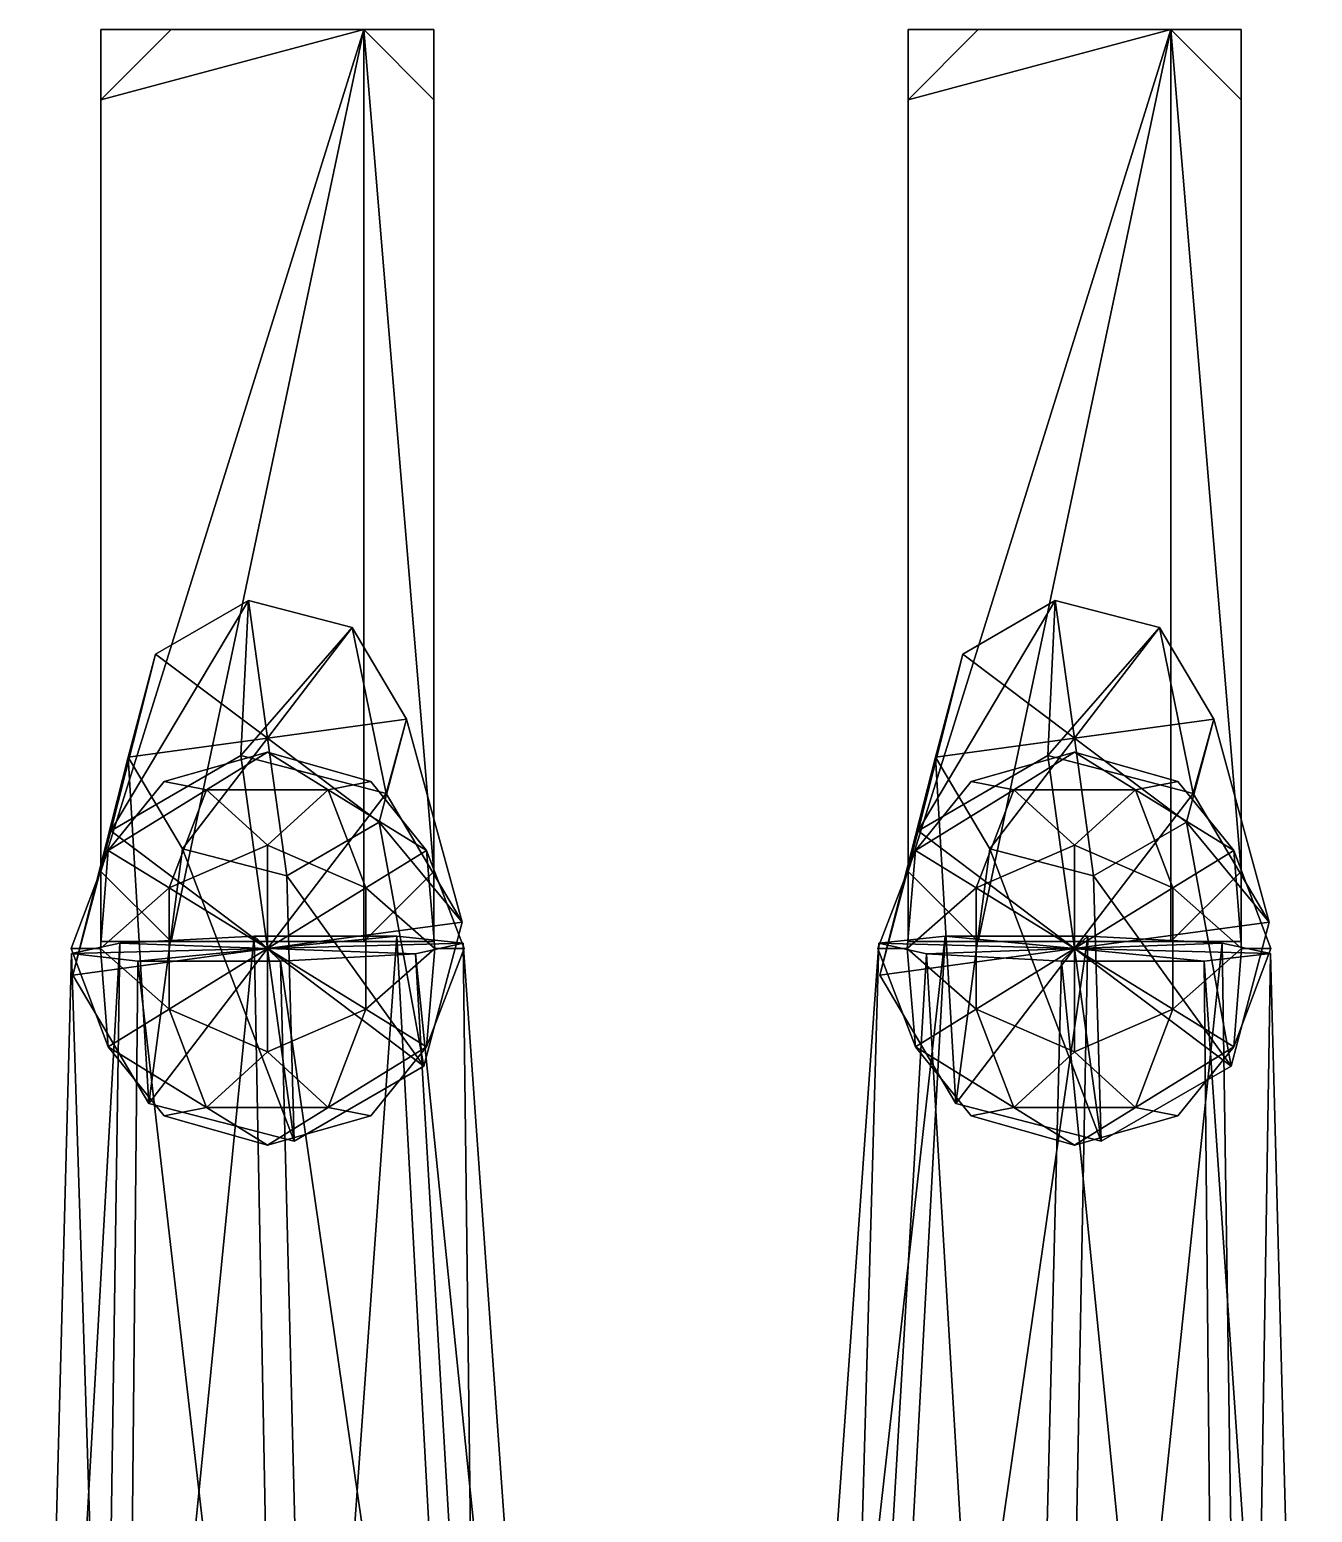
# Model space of a CAD drawing. Header units: metres. Extents: x -0.272 to 0.272, y -0.216 to 0.644.
# Drawn here: x -0.1859 to 0.1859, y 0.2137 to 0.6436 of the extents above; entities that cross this region are included whole.
import ezdxf

# ---------------------------------------------------------------- set-up
doc = ezdxf.new("R2010")
doc.units = ezdxf.units.M
doc.layers.add('XARCH', color=2, linetype='Continuous')

msp = doc.modelspace()

# ---------------------------------------------------------------- linework, layer by layer
at = {"layer": 'XARCH'}
for points in [[(-0.1449, 0.6436), (-0.1653, 0.6233), (-0.1653, 0.6436, 0.0203)], [(-0.1653, 0.6233, 0.0661), (-0.1449, 0.6436, 0.0661), (-0.1653, 0.6436, 0.0458)], [(-0.089, 0.6436), (-0.1449, 0.3792), (-0.1653, 0.3995)], [(-0.1653, 0.3995), (-0.1653, 0.6233), (-0.089, 0.6436)], [(-0.089, 0.6436), (-0.1653, 0.6233), (-0.1449, 0.6436)], [(-0.089, 0.6436, 0.0661), (-0.1653, 0.3995, 0.0661), (-0.1449, 0.3792, 0.0661)], [(-0.089, 0.6436, 0.0661), (-0.1449, 0.6436, 0.0661), (-0.1653, 0.6233, 0.0661)], [(-0.1653, 0.6233, 0.0661), (-0.1653, 0.3995, 0.0661), (-0.089, 0.6436, 0.0661)], [(-0.1653, 0.6436, 0.0458), (-0.1653, 0.6233), (-0.1653, 0.3995)], [(-0.1653, 0.3995), (-0.1653, 0.3792, 0.0203), (-0.1653, 0.6436, 0.0458)], [(-0.1653, 0.6436, 0.0458), (-0.1653, 0.3995, 0.0661), (-0.1653, 0.6233, 0.0661)], [(-0.1653, 0.3792, 0.0203), (-0.1653, 0.3792, 0.0458), (-0.1653, 0.6436, 0.0458)], [(-0.1653, 0.6436, 0.0458), (-0.1653, 0.6436, 0.0203), (-0.1653, 0.6233)], [(-0.1653, 0.6436, 0.0458), (-0.1653, 0.3792, 0.0458), (-0.1653, 0.3995, 0.0661)], [(-0.1449, 0.6436), (-0.1653, 0.6436, 0.0203), (-0.0687, 0.6436, 0.0458)], [(-0.1653, 0.6436, 0.0203), (-0.1653, 0.6436, 0.0458), (-0.0687, 0.6436, 0.0458)], [(-0.0687, 0.6436, 0.0458), (-0.1653, 0.6436, 0.0458), (-0.1449, 0.6436, 0.0661)], [(-0.089, 0.6436), (-0.089, 0.3792), (-0.1449, 0.3792)], [(-0.1449, 0.3792, 0.0661), (-0.089, 0.3792, 0.0661), (-0.089, 0.6436, 0.0661)], [(-0.0687, 0.6436, 0.0458), (-0.089, 0.6436), (-0.1449, 0.6436)], [(-0.1449, 0.6436, 0.0661), (-0.089, 0.6436, 0.0661), (-0.0687, 0.6436, 0.0458)], [(-0.089, 0.6436), (-0.0687, 0.6436, 0.0203), (-0.0687, 0.6233)], [(-0.0687, 0.6436, 0.0458), (-0.089, 0.6436, 0.0661), (-0.0687, 0.6233, 0.0661)], [(-0.089, 0.6436), (-0.0687, 0.6233), (-0.0687, 0.3995)], [(-0.0687, 0.3995), (-0.089, 0.3792), (-0.089, 0.6436)], [(-0.089, 0.6436, 0.0661), (-0.0687, 0.3995, 0.0661), (-0.0687, 0.6233, 0.0661)], [(-0.089, 0.6436, 0.0661), (-0.089, 0.3792, 0.0661), (-0.0687, 0.3995, 0.0661)], [(-0.0687, 0.6436, 0.0203), (-0.089, 0.6436), (-0.0687, 0.6436, 0.0458)], [(-0.0687, 0.3995), (-0.0687, 0.6233), (-0.0687, 0.6436, 0.0458)], [(-0.0687, 0.6233, 0.0661), (-0.0687, 0.3995, 0.0661), (-0.0687, 0.6436, 0.0458)], [(-0.0687, 0.6436, 0.0458), (-0.0687, 0.3792, 0.0203), (-0.0687, 0.3995)], [(-0.0687, 0.3995, 0.0661), (-0.0687, 0.3792, 0.0458), (-0.0687, 0.6436, 0.0458)], [(-0.0687, 0.6233), (-0.0687, 0.6436, 0.0203), (-0.0687, 0.6436, 0.0458)], [(-0.0687, 0.6436, 0.0458), (-0.0687, 0.3792, 0.0458), (-0.0687, 0.3792, 0.0203)], [(0.089, 0.6436), (0.0687, 0.6233), (0.0687, 0.6436, 0.0203)], [(0.0687, 0.6233, 0.0661), (0.089, 0.6436, 0.0661), (0.0687, 0.6436, 0.0458)], [(0.1449, 0.6436), (0.089, 0.3792), (0.0687, 0.3995)], [(0.0687, 0.3995), (0.0687, 0.6233), (0.1449, 0.6436)], [(0.1449, 0.6436), (0.0687, 0.6233), (0.089, 0.6436)], [(0.1449, 0.6436, 0.0661), (0.0687, 0.3995, 0.0661), (0.089, 0.3792, 0.0661)], [(0.1449, 0.6436, 0.0661), (0.089, 0.6436, 0.0661), (0.0687, 0.6233, 0.0661)], [(0.0687, 0.6233, 0.0661), (0.0687, 0.3995, 0.0661), (0.1449, 0.6436, 0.0661)], [(0.0687, 0.6436, 0.0458), (0.0687, 0.6233), (0.0687, 0.3995)], [(0.0687, 0.3995), (0.0687, 0.3792, 0.0203), (0.0687, 0.6436, 0.0458)], [(0.0687, 0.6436, 0.0458), (0.0687, 0.3995, 0.0661), (0.0687, 0.6233, 0.0661)], [(0.0687, 0.3792, 0.0203), (0.0687, 0.3792, 0.0458), (0.0687, 0.6436, 0.0458)], [(0.0687, 0.6436, 0.0458), (0.0687, 0.6436, 0.0203), (0.0687, 0.6233)], [(0.0687, 0.6436, 0.0458), (0.0687, 0.3792, 0.0458), (0.0687, 0.3995, 0.0661)], [(0.089, 0.6436), (0.0687, 0.6436, 0.0203), (0.1653, 0.6436, 0.0458)], [(0.0687, 0.6436, 0.0203), (0.0687, 0.6436, 0.0458), (0.1653, 0.6436, 0.0458)], [(0.1653, 0.6436, 0.0458), (0.0687, 0.6436, 0.0458), (0.089, 0.6436, 0.0661)], [(0.1449, 0.6436), (0.1449, 0.3792), (0.089, 0.3792)], [(0.089, 0.3792, 0.0661), (0.1449, 0.3792, 0.0661), (0.1449, 0.6436, 0.0661)], [(0.1653, 0.6436, 0.0458), (0.1449, 0.6436), (0.089, 0.6436)], [(0.089, 0.6436, 0.0661), (0.1449, 0.6436, 0.0661), (0.1653, 0.6436, 0.0458)], [(0.1449, 0.6436), (0.1653, 0.6436, 0.0203), (0.1653, 0.6233)], [(0.1653, 0.6436, 0.0458), (0.1449, 0.6436, 0.0661), (0.1653, 0.6233, 0.0661)], [(0.1449, 0.6436), (0.1653, 0.6233), (0.1653, 0.3995)], [(0.1653, 0.3995), (0.1449, 0.3792), (0.1449, 0.6436)], [(0.1449, 0.6436, 0.0661), (0.1653, 0.3995, 0.0661), (0.1653, 0.6233, 0.0661)], [(0.1449, 0.6436, 0.0661), (0.1449, 0.3792, 0.0661), (0.1653, 0.3995, 0.0661)], [(0.1653, 0.6436, 0.0203), (0.1449, 0.6436), (0.1653, 0.6436, 0.0458)], [(0.1653, 0.3995), (0.1653, 0.6233), (0.1653, 0.6436, 0.0458)], [(0.1653, 0.6233, 0.0661), (0.1653, 0.3995, 0.0661), (0.1653, 0.6436, 0.0458)], [(0.1653, 0.6436, 0.0458), (0.1653, 0.3792, 0.0203), (0.1653, 0.3995)], [(0.1653, 0.3995, 0.0661), (0.1653, 0.3792, 0.0458), (0.1653, 0.6436, 0.0458)], [(0.1653, 0.6233), (0.1653, 0.6436, 0.0203), (0.1653, 0.6436, 0.0458)], [(0.1653, 0.6436, 0.0458), (0.1653, 0.3792, 0.0458), (0.1653, 0.3792, 0.0203)], [(-0.1624, 0.4113, 0.5122), (-0.1247, 0.4331, 0.5152), (-0.1225, 0.4781, 0.0691)], [(-0.1624, 0.4113, 0.5122), (-0.1225, 0.4781, 0.0691), (-0.1494, 0.4625, 0.0669)], [(-0.117, 0.4382, 0.0636), (-0.1494, 0.4625, 0.0669), (-0.1225, 0.4781, 0.0691)], [(-0.1247, 0.4331, 0.5152), (-0.0924, 0.4703, 0.068), (-0.1225, 0.4781, 0.0691)], [(-0.117, 0.4382, 0.0636), (-0.1225, 0.4781, 0.0691), (-0.0924, 0.4703, 0.068)], [(0.0716, 0.4113, 0.5122), (0.1092, 0.4331, 0.5152), (0.1114, 0.4781, 0.0691)], [(0.0716, 0.4113, 0.5122), (0.1114, 0.4781, 0.0691), (0.0846, 0.4625, 0.0669)], [(0.117, 0.4382, 0.0636), (0.0846, 0.4625, 0.0669), (0.1114, 0.4781, 0.0691)], [(0.1092, 0.4331, 0.5152), (0.1416, 0.4703, 0.068), (0.1114, 0.4781, 0.0691)], [(0.117, 0.4382, 0.0636), (0.1114, 0.4781, 0.0691), (0.1416, 0.4703, 0.068)], [(-0.1247, 0.4331, 0.5152), (-0.0826, 0.4221, 0.5137), (-0.0924, 0.4703, 0.068)], [(-0.117, 0.4382, 0.0636), (-0.0924, 0.4703, 0.068), (-0.0767, 0.4437, 0.0643)], [(-0.0826, 0.4221, 0.5137), (-0.0767, 0.4437, 0.0643), (-0.0924, 0.4703, 0.068)], [(0.1092, 0.4331, 0.5152), (0.1514, 0.4221, 0.5137), (0.1416, 0.4703, 0.068)], [(0.117, 0.4382, 0.0636), (0.1416, 0.4703, 0.068), (0.1573, 0.4437, 0.0643)], [(0.1514, 0.4221, 0.5137), (0.1573, 0.4437, 0.0643), (0.1416, 0.4703, 0.068)], [(-0.1734, 0.3695, 0.5065), (-0.1624, 0.4113, 0.5122), (-0.1494, 0.4625, 0.0669)], [(-0.1734, 0.3695, 0.5065), (-0.1494, 0.4625, 0.0669), (-0.1573, 0.4327, 0.0628)], [(-0.117, 0.4382, 0.0636), (-0.1573, 0.4327, 0.0628), (-0.1494, 0.4625, 0.0669)], [(0.0605, 0.3695, 0.5065), (0.0716, 0.4113, 0.5122), (0.0846, 0.4625, 0.0669)], [(0.0605, 0.3695, 0.5065), (0.0846, 0.4625, 0.0669), (0.0767, 0.4327, 0.0628)], [(0.117, 0.4382, 0.0636), (0.0767, 0.4327, 0.0628), (0.0846, 0.4625, 0.0669)], [(-0.117, 0.4382, 0.0636), (-0.0767, 0.4437, 0.0643), (-0.0846, 0.4138, 0.0602)], [(-0.0605, 0.3848, 0.5086), (-0.0846, 0.4138, 0.0602), (-0.0767, 0.4437, 0.0643)], [(-0.0826, 0.4221, 0.5137), (-0.0605, 0.3848, 0.5086), (-0.0767, 0.4437, 0.0643)], [(0.117, 0.4382, 0.0636), (0.1573, 0.4437, 0.0643), (0.1494, 0.4138, 0.0602)], [(0.1734, 0.3848, 0.5086), (0.1494, 0.4138, 0.0602), (0.1573, 0.4437, 0.0643)], [(0.1514, 0.4221, 0.5137), (0.1734, 0.3848, 0.5086), (0.1573, 0.4437, 0.0643)], [(-0.117, 0.4382, 0.0636), (-0.1416, 0.4061, 0.0592), (-0.1573, 0.4327, 0.0628)], [(-0.117, 0.4382, 0.0636), (-0.1114, 0.3983, 0.0581), (-0.1416, 0.4061, 0.0592)], [(-0.117, 0.4382, 0.0636), (-0.0846, 0.4138, 0.0602), (-0.1114, 0.3983, 0.0581)], [(0.117, 0.4382, 0.0636), (0.0924, 0.4061, 0.0592), (0.0767, 0.4327, 0.0628)], [(0.117, 0.4382, 0.0636), (0.1225, 0.3983, 0.0581), (0.0924, 0.4061, 0.0592)], [(0.117, 0.4382, 0.0636), (0.1494, 0.4138, 0.0602), (0.1225, 0.3983, 0.0581)], [(-0.1514, 0.3322, 0.5014), (-0.1734, 0.3695, 0.5065), (-0.1573, 0.4327, 0.0628)], [(-0.117, 0.3772, 0.5076), (-0.1247, 0.4331, 0.5152), (-0.1624, 0.4113, 0.5122)], [(-0.1514, 0.3322, 0.5014), (-0.1573, 0.4327, 0.0628), (-0.1416, 0.4061, 0.0592)], [(-0.1469, 0.4256, 0.5076), (-0.1346, 0.4232, 0.536), (-0.117, 0.4341, 0.5076)], [(-0.1469, 0.4256, 0.5076), (-0.117, 0.4341, 0.5076), (-0.1346, 0.4232, 0.4791)], [(-0.1346, 0.4232, 0.536), (-0.0994, 0.4232, 0.536), (-0.117, 0.4341, 0.5076)], [(-0.117, 0.4341, 0.5076), (-0.0994, 0.4232, 0.4791), (-0.1346, 0.4232, 0.4791)], [(-0.117, 0.3772, 0.5076), (-0.0826, 0.4221, 0.5137), (-0.1247, 0.4331, 0.5152)], [(-0.117, 0.4341, 0.5076), (-0.0994, 0.4232, 0.536), (-0.087, 0.4256, 0.5076)], [(-0.117, 0.4341, 0.5076), (-0.087, 0.4256, 0.5076), (-0.0994, 0.4232, 0.4791)], [(0.0826, 0.3322, 0.5014), (0.0605, 0.3695, 0.5065), (0.0767, 0.4327, 0.0628)], [(0.117, 0.3772, 0.5076), (0.1092, 0.4331, 0.5152), (0.0716, 0.4113, 0.5122)], [(0.0826, 0.3322, 0.5014), (0.0767, 0.4327, 0.0628), (0.0924, 0.4061, 0.0592)], [(0.087, 0.4256, 0.5076), (0.0994, 0.4232, 0.536), (0.117, 0.4341, 0.5076)], [(0.087, 0.4256, 0.5076), (0.117, 0.4341, 0.5076), (0.0994, 0.4232, 0.4791)], [(0.0994, 0.4232, 0.536), (0.1346, 0.4232, 0.536), (0.117, 0.4341, 0.5076)], [(0.117, 0.4341, 0.5076), (0.1346, 0.4232, 0.4791), (0.0994, 0.4232, 0.4791)], [(0.117, 0.3772, 0.5076), (0.1514, 0.4221, 0.5137), (0.1092, 0.4331, 0.5152)], [(0.117, 0.4341, 0.5076), (0.1346, 0.4232, 0.536), (0.1469, 0.4256, 0.5076)], [(0.117, 0.4341, 0.5076), (0.1469, 0.4256, 0.5076), (0.1346, 0.4232, 0.4791)], [(-0.1469, 0.4256, 0.5076), (-0.1631, 0.4056, 0.5252), (-0.1346, 0.4232, 0.536)], [(-0.1469, 0.4256, 0.5076), (-0.1346, 0.4232, 0.4791), (-0.1631, 0.4056, 0.49)], [(-0.1469, 0.4256, 0.5076), (-0.1631, 0.4056, 0.49), (-0.1631, 0.4056, 0.5252)], [(-0.1631, 0.4056, 0.5252), (-0.1455, 0.3948, 0.5536), (-0.1346, 0.4232, 0.536)], [(-0.1346, 0.4232, 0.4791), (-0.1455, 0.3948, 0.4615), (-0.1631, 0.4056, 0.49)], [(-0.1346, 0.4232, 0.536), (-0.1455, 0.3948, 0.5536), (-0.117, 0.4071, 0.556)], [(-0.1346, 0.4232, 0.4791), (-0.117, 0.4071, 0.4591), (-0.1455, 0.3948, 0.4615)], [(-0.1346, 0.4232, 0.536), (-0.117, 0.4071, 0.556), (-0.0994, 0.4232, 0.536)], [(-0.1346, 0.4232, 0.4791), (-0.0994, 0.4232, 0.4791), (-0.117, 0.4071, 0.4591)], [(-0.0994, 0.4232, 0.536), (-0.117, 0.4071, 0.556), (-0.0885, 0.3948, 0.5536)], [(-0.117, 0.4071, 0.4591), (-0.0994, 0.4232, 0.4791), (-0.0885, 0.3948, 0.4615)], [(-0.117, 0.3772, 0.5076), (-0.0605, 0.3848, 0.5086), (-0.0826, 0.4221, 0.5137)], [(-0.087, 0.4256, 0.5076), (-0.0994, 0.4232, 0.536), (-0.0709, 0.4056, 0.5252)], [(-0.0994, 0.4232, 0.4791), (-0.087, 0.4256, 0.5076), (-0.0709, 0.4056, 0.49)], [(-0.0994, 0.4232, 0.536), (-0.0885, 0.3948, 0.5536), (-0.0709, 0.4056, 0.5252)], [(-0.0994, 0.4232, 0.4791), (-0.0709, 0.4056, 0.49), (-0.0885, 0.3948, 0.4615)], [(-0.0709, 0.4056, 0.5252), (-0.0709, 0.4056, 0.49), (-0.087, 0.4256, 0.5076)], [(0.087, 0.4256, 0.5076), (0.0709, 0.4056, 0.5252), (0.0994, 0.4232, 0.536)], [(0.087, 0.4256, 0.5076), (0.0994, 0.4232, 0.4791), (0.0709, 0.4056, 0.49)], [(0.087, 0.4256, 0.5076), (0.0709, 0.4056, 0.49), (0.0709, 0.4056, 0.5252)], [(0.0709, 0.4056, 0.5252), (0.0885, 0.3948, 0.5536), (0.0994, 0.4232, 0.536)], [(0.0994, 0.4232, 0.4791), (0.0885, 0.3948, 0.4615), (0.0709, 0.4056, 0.49)], [(0.0994, 0.4232, 0.536), (0.0885, 0.3948, 0.5536), (0.117, 0.4071, 0.556)], [(0.0994, 0.4232, 0.4791), (0.117, 0.4071, 0.4591), (0.0885, 0.3948, 0.4615)], [(0.0994, 0.4232, 0.536), (0.117, 0.4071, 0.556), (0.1346, 0.4232, 0.536)], [(0.0994, 0.4232, 0.4791), (0.1346, 0.4232, 0.4791), (0.117, 0.4071, 0.4591)], [(0.1346, 0.4232, 0.536), (0.117, 0.4071, 0.556), (0.1455, 0.3948, 0.5536)], [(0.117, 0.4071, 0.4591), (0.1346, 0.4232, 0.4791), (0.1455, 0.3948, 0.4615)], [(0.117, 0.3772, 0.5076), (0.1734, 0.3848, 0.5086), (0.1514, 0.4221, 0.5137)], [(0.1469, 0.4256, 0.5076), (0.1346, 0.4232, 0.536), (0.1631, 0.4056, 0.5252)], [(0.1346, 0.4232, 0.4791), (0.1469, 0.4256, 0.5076), (0.1631, 0.4056, 0.49)], [(0.1346, 0.4232, 0.536), (0.1455, 0.3948, 0.5536), (0.1631, 0.4056, 0.5252)], [(0.1346, 0.4232, 0.4791), (0.1631, 0.4056, 0.49), (0.1455, 0.3948, 0.4615)], [(0.1631, 0.4056, 0.5252), (0.1631, 0.4056, 0.49), (0.1469, 0.4256, 0.5076)], [(-0.0716, 0.3431, 0.5029), (-0.1114, 0.3983, 0.0581), (-0.0846, 0.4138, 0.0602)], [(-0.0605, 0.3848, 0.5086), (-0.0716, 0.3431, 0.5029), (-0.0846, 0.4138, 0.0602)], [(0.1624, 0.3431, 0.5029), (0.1225, 0.3983, 0.0581), (0.1494, 0.4138, 0.0602)], [(0.1734, 0.3848, 0.5086), (0.1624, 0.3431, 0.5029), (0.1494, 0.4138, 0.0602)], [(-0.117, 0.3772, 0.5076), (-0.1624, 0.4113, 0.5122), (-0.1734, 0.3695, 0.5065)], [(0.117, 0.3772, 0.5076), (0.0716, 0.4113, 0.5122), (0.0605, 0.3695, 0.5065)], [(-0.1631, 0.4056, 0.49), (-0.1654, 0.3772, 0.4776), (-0.1739, 0.3772, 0.5076)], [(-0.1631, 0.4056, 0.5252), (-0.1739, 0.3772, 0.5076), (-0.1654, 0.3772, 0.5375)], [(-0.1631, 0.4056, 0.49), (-0.1739, 0.3772, 0.5076), (-0.1631, 0.4056, 0.5252)], [(-0.1631, 0.4056, 0.5252), (-0.1654, 0.3772, 0.5375), (-0.1455, 0.3948, 0.5536)], [(-0.1631, 0.4056, 0.49), (-0.1455, 0.3948, 0.4615), (-0.1654, 0.3772, 0.4776)], [(-0.1092, 0.3213, 0.4999), (-0.1514, 0.3322, 0.5014), (-0.1416, 0.4061, 0.0592)], [(-0.117, 0.4071, 0.556), (-0.1455, 0.3948, 0.5536), (-0.117, 0.3772, 0.5645)], [(-0.1455, 0.3948, 0.4615), (-0.117, 0.4071, 0.4591), (-0.117, 0.3772, 0.4506)], [(-0.1092, 0.3213, 0.4999), (-0.1416, 0.4061, 0.0592), (-0.1114, 0.3983, 0.0581)], [(-0.117, 0.3772, 0.5645), (-0.0885, 0.3948, 0.5536), (-0.117, 0.4071, 0.556)], [(-0.0885, 0.3948, 0.4615), (-0.117, 0.3772, 0.4506), (-0.117, 0.4071, 0.4591)], [(-0.0709, 0.4056, 0.5252), (-0.0885, 0.3948, 0.5536), (-0.0685, 0.3772, 0.5375)], [(-0.0885, 0.3948, 0.4615), (-0.0709, 0.4056, 0.49), (-0.0685, 0.3772, 0.4776)], [(-0.0685, 0.3772, 0.5375), (-0.06, 0.3772, 0.5076), (-0.0709, 0.4056, 0.5252)], [(-0.06, 0.3772, 0.5076), (-0.0685, 0.3772, 0.4776), (-0.0709, 0.4056, 0.49)], [(-0.06, 0.3772, 0.5076), (-0.0709, 0.4056, 0.49), (-0.0709, 0.4056, 0.5252)], [(0.0709, 0.4056, 0.49), (0.0685, 0.3772, 0.4776), (0.06, 0.3772, 0.5076)], [(0.0709, 0.4056, 0.5252), (0.06, 0.3772, 0.5076), (0.0685, 0.3772, 0.5375)], [(0.0709, 0.4056, 0.49), (0.06, 0.3772, 0.5076), (0.0709, 0.4056, 0.5252)], [(0.0709, 0.4056, 0.5252), (0.0685, 0.3772, 0.5375), (0.0885, 0.3948, 0.5536)], [(0.0709, 0.4056, 0.49), (0.0885, 0.3948, 0.4615), (0.0685, 0.3772, 0.4776)], [(0.1247, 0.3213, 0.4999), (0.0826, 0.3322, 0.5014), (0.0924, 0.4061, 0.0592)], [(0.117, 0.4071, 0.556), (0.0885, 0.3948, 0.5536), (0.117, 0.3772, 0.5645)], [(0.0885, 0.3948, 0.4615), (0.117, 0.4071, 0.4591), (0.117, 0.3772, 0.4506)], [(0.1247, 0.3213, 0.4999), (0.0924, 0.4061, 0.0592), (0.1225, 0.3983, 0.0581)], [(0.117, 0.3772, 0.5645), (0.1455, 0.3948, 0.5536), (0.117, 0.4071, 0.556)], [(0.1455, 0.3948, 0.4615), (0.117, 0.3772, 0.4506), (0.117, 0.4071, 0.4591)], [(0.1631, 0.4056, 0.5252), (0.1455, 0.3948, 0.5536), (0.1654, 0.3772, 0.5375)], [(0.1455, 0.3948, 0.4615), (0.1631, 0.4056, 0.49), (0.1654, 0.3772, 0.4776)], [(0.1654, 0.3772, 0.5375), (0.1739, 0.3772, 0.5076), (0.1631, 0.4056, 0.5252)], [(0.1739, 0.3772, 0.5076), (0.1654, 0.3772, 0.4776), (0.1631, 0.4056, 0.49)], [(0.1739, 0.3772, 0.5076), (0.1631, 0.4056, 0.49), (0.1631, 0.4056, 0.5252)], [(-0.1653, 0.3995), (-0.1449, 0.3792), (-0.1653, 0.3792, 0.0203)], [(-0.1449, 0.3792, 0.0661), (-0.1653, 0.3995, 0.0661), (-0.1653, 0.3792, 0.0458)], [(-0.0716, 0.3431, 0.5029), (-0.1092, 0.3213, 0.4999), (-0.1114, 0.3983, 0.0581)], [(-0.0687, 0.3995), (-0.0687, 0.3792, 0.0203), (-0.089, 0.3792)], [(-0.0687, 0.3995, 0.0661), (-0.089, 0.3792, 0.0661), (-0.0687, 0.3792, 0.0458)], [(0.0687, 0.3995), (0.089, 0.3792), (0.0687, 0.3792, 0.0203)], [(0.089, 0.3792, 0.0661), (0.0687, 0.3995, 0.0661), (0.0687, 0.3792, 0.0458)], [(0.1624, 0.3431, 0.5029), (0.1247, 0.3213, 0.4999), (0.1225, 0.3983, 0.0581)], [(0.1653, 0.3995), (0.1653, 0.3792, 0.0203), (0.1449, 0.3792)], [(0.1653, 0.3995, 0.0661), (0.1449, 0.3792, 0.0661), (0.1653, 0.3792, 0.0458)], [(-0.1455, 0.3948, 0.5536), (-0.1654, 0.3772, 0.5375), (-0.1455, 0.3596, 0.5536)], [(-0.1654, 0.3772, 0.4776), (-0.1455, 0.3948, 0.4615), (-0.1455, 0.3596, 0.4615)], [(-0.1455, 0.3948, 0.5536), (-0.1455, 0.3596, 0.5536), (-0.117, 0.3772, 0.5645)], [(-0.1455, 0.3948, 0.4615), (-0.117, 0.3772, 0.4506), (-0.1455, 0.3596, 0.4615)], [(-0.0885, 0.3596, 0.5536), (-0.0885, 0.3948, 0.5536), (-0.117, 0.3772, 0.5645)], [(-0.0885, 0.3596, 0.4615), (-0.117, 0.3772, 0.4506), (-0.0885, 0.3948, 0.4615)], [(-0.0885, 0.3596, 0.5536), (-0.0685, 0.3772, 0.5375), (-0.0885, 0.3948, 0.5536)], [(-0.0685, 0.3772, 0.4776), (-0.0885, 0.3596, 0.4615), (-0.0885, 0.3948, 0.4615)], [(0.0885, 0.3948, 0.5536), (0.0685, 0.3772, 0.5375), (0.0885, 0.3596, 0.5536)], [(0.0685, 0.3772, 0.4776), (0.0885, 0.3948, 0.4615), (0.0885, 0.3596, 0.4615)], [(0.0885, 0.3948, 0.5536), (0.0885, 0.3596, 0.5536), (0.117, 0.3772, 0.5645)], [(0.0885, 0.3948, 0.4615), (0.117, 0.3772, 0.4506), (0.0885, 0.3596, 0.4615)], [(0.1455, 0.3596, 0.5536), (0.1455, 0.3948, 0.5536), (0.117, 0.3772, 0.5645)], [(0.1455, 0.3596, 0.4615), (0.117, 0.3772, 0.4506), (0.1455, 0.3948, 0.4615)], [(0.1455, 0.3596, 0.5536), (0.1654, 0.3772, 0.5375), (0.1455, 0.3948, 0.5536)], [(0.1654, 0.3772, 0.4776), (0.1455, 0.3596, 0.4615), (0.1455, 0.3948, 0.4615)], [(-0.117, 0.3772, 0.5076), (-0.0716, 0.3431, 0.5029), (-0.0605, 0.3848, 0.5086)], [(0.117, 0.3772, 0.5076), (0.1624, 0.3431, 0.5029), (0.1734, 0.3848, 0.5086)], [(-0.1859, -0.0835, 0.5329), (-0.1665, -0.0792, 0.5903), (-0.1598, 0.3787, 0.545)], [(-0.1859, -0.0835, 0.5329), (-0.1598, 0.3787, 0.545), (-0.1738, 0.3757, 0.5039)], [(-0.117, 0.3772, 0.5076), (-0.1738, 0.3757, 0.5039), (-0.1598, 0.3787, 0.545)], [(-0.1665, -0.0792, 0.5903), (-0.1121, -0.0762, 0.6171), (-0.1208, 0.3808, 0.5643)], [(-0.1665, -0.0792, 0.5903), (-0.1208, 0.3808, 0.5643), (-0.1598, 0.3787, 0.545)], [(-0.0687, 0.3792, 0.0458), (-0.1653, 0.3792, 0.0203), (-0.1449, 0.3792)], [(-0.1449, 0.3792, 0.0661), (-0.1653, 0.3792, 0.0458), (-0.0687, 0.3792, 0.0458)], [(-0.0687, 0.3792, 0.0458), (-0.1653, 0.3792, 0.0458), (-0.1653, 0.3792, 0.0203)], [(-0.117, 0.3772, 0.5076), (-0.1598, 0.3787, 0.545), (-0.1208, 0.3808, 0.5643)], [(-0.0687, 0.3792, 0.0458), (-0.089, 0.3792, 0.0661), (-0.1449, 0.3792, 0.0661)], [(-0.1449, 0.3792), (-0.089, 0.3792), (-0.0687, 0.3792, 0.0458)], [(-0.1121, -0.0762, 0.6171), (-0.0795, 0.3808, 0.5503), (-0.1208, 0.3808, 0.5643)], [(-0.117, 0.3772, 0.5076), (-0.1208, 0.3808, 0.5643), (-0.0795, 0.3808, 0.5503)], [(-0.117, 0.3772, 0.5076), (-0.0795, 0.3808, 0.5503), (-0.0602, 0.3787, 0.5112)], [(-0.117, 0.3772, 0.5076), (-0.0602, 0.3787, 0.5112), (-0.0741, 0.3756, 0.4701)], [(-0.1121, -0.0762, 0.6171), (-0.0546, -0.0763, 0.5976), (-0.0795, 0.3808, 0.5503)], [(-0.0687, 0.3792, 0.0458), (-0.089, 0.3792), (-0.0687, 0.3792, 0.0203)], [(-0.0546, -0.0763, 0.5976), (-0.0602, 0.3787, 0.5112), (-0.0795, 0.3808, 0.5503)], [(-0.0277, -0.0793, 0.5432), (-0.0741, 0.3756, 0.4701), (-0.0602, 0.3787, 0.5112)], [(-0.0546, -0.0763, 0.5976), (-0.0277, -0.0793, 0.5432), (-0.0602, 0.3787, 0.5112)], [(0.0277, -0.0793, 0.5432), (0.0546, -0.0763, 0.5976), (0.0795, 0.3808, 0.5503)], [(0.0277, -0.0793, 0.5432), (0.0795, 0.3808, 0.5503), (0.0602, 0.3787, 0.5112)], [(0.0471, -0.0835, 0.4858), (0.0277, -0.0793, 0.5432), (0.0602, 0.3787, 0.5112)], [(0.0471, -0.0835, 0.4858), (0.0602, 0.3787, 0.5112), (0.0741, 0.3756, 0.4701)], [(0.0546, -0.0763, 0.5976), (0.1121, -0.0762, 0.6171), (0.1208, 0.3808, 0.5643)], [(0.0546, -0.0763, 0.5976), (0.1208, 0.3808, 0.5643), (0.0795, 0.3808, 0.5503)], [(0.117, 0.3772, 0.5076), (0.0602, 0.3787, 0.5112), (0.0795, 0.3808, 0.5503)], [(0.117, 0.3772, 0.5076), (0.0741, 0.3756, 0.4701), (0.0602, 0.3787, 0.5112)], [(0.1653, 0.3792, 0.0458), (0.0687, 0.3792, 0.0203), (0.089, 0.3792)], [(0.089, 0.3792, 0.0661), (0.0687, 0.3792, 0.0458), (0.1653, 0.3792, 0.0458)], [(0.1653, 0.3792, 0.0458), (0.0687, 0.3792, 0.0458), (0.0687, 0.3792, 0.0203)], [(0.117, 0.3772, 0.5076), (0.0795, 0.3808, 0.5503), (0.1208, 0.3808, 0.5643)], [(0.1653, 0.3792, 0.0458), (0.1449, 0.3792, 0.0661), (0.089, 0.3792, 0.0661)], [(0.089, 0.3792), (0.1449, 0.3792), (0.1653, 0.3792, 0.0458)], [(0.1121, -0.0762, 0.6171), (0.1598, 0.3787, 0.545), (0.1208, 0.3808, 0.5643)], [(0.1121, -0.0762, 0.6171), (0.1665, -0.0792, 0.5903), (0.1598, 0.3787, 0.545)], [(0.117, 0.3772, 0.5076), (0.1208, 0.3808, 0.5643), (0.1598, 0.3787, 0.545)], [(0.117, 0.3772, 0.5076), (0.1598, 0.3787, 0.545), (0.1738, 0.3757, 0.5039)], [(0.1653, 0.3792, 0.0458), (0.1449, 0.3792), (0.1653, 0.3792, 0.0203)], [(0.1665, -0.0792, 0.5903), (0.1738, 0.3757, 0.5039), (0.1598, 0.3787, 0.545)], [(-0.159, -0.0865, 0.4786), (-0.1859, -0.0835, 0.5329), (-0.1738, 0.3757, 0.5039)], [(-0.1654, 0.3772, 0.5375), (-0.1739, 0.3772, 0.5076), (-0.1631, 0.3487, 0.5252)], [(-0.1739, 0.3772, 0.5076), (-0.1654, 0.3772, 0.4776), (-0.1631, 0.3487, 0.49)], [(-0.1739, 0.3772, 0.5076), (-0.1631, 0.3487, 0.49), (-0.1631, 0.3487, 0.5252)], [(-0.117, 0.3772, 0.5076), (-0.1545, 0.3735, 0.4648), (-0.1738, 0.3757, 0.5039)], [(-0.159, -0.0865, 0.4786), (-0.1738, 0.3757, 0.5039), (-0.1545, 0.3735, 0.4648)], [(-0.117, 0.3772, 0.5076), (-0.1734, 0.3695, 0.5065), (-0.1514, 0.3322, 0.5014)], [(-0.1631, 0.3487, 0.5252), (-0.1455, 0.3596, 0.5536), (-0.1654, 0.3772, 0.5375)], [(-0.1455, 0.3596, 0.4615), (-0.1631, 0.3487, 0.49), (-0.1654, 0.3772, 0.4776)], [(-0.117, 0.3772, 0.5076), (-0.1132, 0.3735, 0.4508), (-0.1545, 0.3735, 0.4648)], [(-0.117, 0.3772, 0.5076), (-0.1514, 0.3322, 0.5014), (-0.1092, 0.3213, 0.4999)], [(-0.117, 0.3772, 0.5645), (-0.1455, 0.3596, 0.5536), (-0.117, 0.3472, 0.556)], [(-0.1455, 0.3596, 0.4615), (-0.117, 0.3772, 0.4506), (-0.117, 0.3472, 0.4591)], [(-0.117, 0.3772, 0.5076), (-0.0741, 0.3756, 0.4701), (-0.1132, 0.3735, 0.4508)], [(-0.117, 0.3772, 0.5076), (-0.1092, 0.3213, 0.4999), (-0.0716, 0.3431, 0.5029)], [(-0.117, 0.3472, 0.556), (-0.0885, 0.3596, 0.5536), (-0.117, 0.3772, 0.5645)], [(-0.0885, 0.3596, 0.4615), (-0.117, 0.3472, 0.4591), (-0.117, 0.3772, 0.4506)], [(-0.0471, -0.0835, 0.4858), (-0.1132, 0.3735, 0.4508), (-0.0741, 0.3756, 0.4701)], [(-0.0709, 0.3487, 0.5252), (-0.0685, 0.3772, 0.5375), (-0.0885, 0.3596, 0.5536)], [(-0.0709, 0.3487, 0.49), (-0.0885, 0.3596, 0.4615), (-0.0685, 0.3772, 0.4776)], [(-0.0277, -0.0793, 0.5432), (-0.0471, -0.0835, 0.4858), (-0.0741, 0.3756, 0.4701)], [(-0.0709, 0.3487, 0.49), (-0.0685, 0.3772, 0.4776), (-0.06, 0.3772, 0.5076)], [(-0.0709, 0.3487, 0.5252), (-0.06, 0.3772, 0.5076), (-0.0685, 0.3772, 0.5375)], [(-0.0709, 0.3487, 0.49), (-0.06, 0.3772, 0.5076), (-0.0709, 0.3487, 0.5252)], [(0.1015, -0.0865, 0.4591), (0.0471, -0.0835, 0.4858), (0.0741, 0.3756, 0.4701)], [(0.0685, 0.3772, 0.5375), (0.06, 0.3772, 0.5076), (0.0709, 0.3487, 0.5252)], [(0.06, 0.3772, 0.5076), (0.0685, 0.3772, 0.4776), (0.0709, 0.3487, 0.49)], [(0.06, 0.3772, 0.5076), (0.0709, 0.3487, 0.49), (0.0709, 0.3487, 0.5252)], [(0.117, 0.3772, 0.5076), (0.0605, 0.3695, 0.5065), (0.0826, 0.3322, 0.5014)], [(0.0709, 0.3487, 0.5252), (0.0885, 0.3596, 0.5536), (0.0685, 0.3772, 0.5375)], [(0.0885, 0.3596, 0.4615), (0.0709, 0.3487, 0.49), (0.0685, 0.3772, 0.4776)], [(0.117, 0.3772, 0.5076), (0.1132, 0.3735, 0.4508), (0.0741, 0.3756, 0.4701)], [(0.1015, -0.0865, 0.4591), (0.0741, 0.3756, 0.4701), (0.1132, 0.3735, 0.4508)], [(0.117, 0.3772, 0.5076), (0.0826, 0.3322, 0.5014), (0.1247, 0.3213, 0.4999)], [(0.117, 0.3772, 0.5645), (0.0885, 0.3596, 0.5536), (0.117, 0.3472, 0.556)], [(0.0885, 0.3596, 0.4615), (0.117, 0.3772, 0.4506), (0.117, 0.3472, 0.4591)], [(0.117, 0.3772, 0.5076), (0.1545, 0.3735, 0.4648), (0.1132, 0.3735, 0.4508)], [(0.117, 0.3772, 0.5076), (0.1738, 0.3757, 0.5039), (0.1545, 0.3735, 0.4648)], [(0.117, 0.3772, 0.5076), (0.1247, 0.3213, 0.4999), (0.1624, 0.3431, 0.5029)], [(0.117, 0.3472, 0.556), (0.1455, 0.3596, 0.5536), (0.117, 0.3772, 0.5645)], [(0.1455, 0.3596, 0.4615), (0.117, 0.3472, 0.4591), (0.117, 0.3772, 0.4506)], [(0.1631, 0.3487, 0.5252), (0.1654, 0.3772, 0.5375), (0.1455, 0.3596, 0.5536)], [(0.1631, 0.3487, 0.49), (0.1455, 0.3596, 0.4615), (0.1654, 0.3772, 0.4776)], [(0.1859, -0.0835, 0.5329), (0.1545, 0.3735, 0.4648), (0.1738, 0.3757, 0.5039)], [(0.1631, 0.3487, 0.49), (0.1654, 0.3772, 0.4776), (0.1739, 0.3772, 0.5076)], [(0.1631, 0.3487, 0.5252), (0.1739, 0.3772, 0.5076), (0.1654, 0.3772, 0.5375)], [(0.1631, 0.3487, 0.49), (0.1739, 0.3772, 0.5076), (0.1631, 0.3487, 0.5252)], [(0.1665, -0.0792, 0.5903), (0.1859, -0.0835, 0.5329), (0.1738, 0.3757, 0.5039)], [(-0.1015, -0.0865, 0.4591), (-0.159, -0.0865, 0.4786), (-0.1545, 0.3735, 0.4648)], [(-0.1015, -0.0865, 0.4591), (-0.1545, 0.3735, 0.4648), (-0.1132, 0.3735, 0.4508)], [(-0.0471, -0.0835, 0.4858), (-0.1015, -0.0865, 0.4591), (-0.1132, 0.3735, 0.4508)], [(0.159, -0.0865, 0.4786), (0.1015, -0.0865, 0.4591), (0.1132, 0.3735, 0.4508)], [(0.159, -0.0865, 0.4786), (0.1132, 0.3735, 0.4508), (0.1545, 0.3735, 0.4648)], [(0.1859, -0.0835, 0.5329), (0.159, -0.0865, 0.4786), (0.1545, 0.3735, 0.4648)], [(-0.1346, 0.3311, 0.536), (-0.1455, 0.3596, 0.5536), (-0.1631, 0.3487, 0.5252)], [(-0.1346, 0.3311, 0.4791), (-0.1631, 0.3487, 0.49), (-0.1455, 0.3596, 0.4615)], [(-0.1346, 0.3311, 0.536), (-0.117, 0.3472, 0.556), (-0.1455, 0.3596, 0.5536)], [(-0.117, 0.3472, 0.4591), (-0.1346, 0.3311, 0.4791), (-0.1455, 0.3596, 0.4615)], [(-0.0994, 0.3311, 0.536), (-0.0885, 0.3596, 0.5536), (-0.117, 0.3472, 0.556)], [(-0.0994, 0.3311, 0.4791), (-0.117, 0.3472, 0.4591), (-0.0885, 0.3596, 0.4615)], [(-0.0709, 0.3487, 0.5252), (-0.0885, 0.3596, 0.5536), (-0.0994, 0.3311, 0.536)], [(-0.0994, 0.3311, 0.4791), (-0.0885, 0.3596, 0.4615), (-0.0709, 0.3487, 0.49)], [(0.0994, 0.3311, 0.536), (0.0885, 0.3596, 0.5536), (0.0709, 0.3487, 0.5252)], [(0.0994, 0.3311, 0.4791), (0.0709, 0.3487, 0.49), (0.0885, 0.3596, 0.4615)], [(0.0994, 0.3311, 0.536), (0.117, 0.3472, 0.556), (0.0885, 0.3596, 0.5536)], [(0.117, 0.3472, 0.4591), (0.0994, 0.3311, 0.4791), (0.0885, 0.3596, 0.4615)], [(0.1346, 0.3311, 0.536), (0.1455, 0.3596, 0.5536), (0.117, 0.3472, 0.556)], [(0.1346, 0.3311, 0.4791), (0.117, 0.3472, 0.4591), (0.1455, 0.3596, 0.4615)], [(0.1631, 0.3487, 0.5252), (0.1455, 0.3596, 0.5536), (0.1346, 0.3311, 0.536)], [(0.1346, 0.3311, 0.4791), (0.1455, 0.3596, 0.4615), (0.1631, 0.3487, 0.49)], [(-0.1631, 0.3487, 0.5252), (-0.1631, 0.3487, 0.49), (-0.1469, 0.3287, 0.5076)], [(-0.1469, 0.3287, 0.5076), (-0.1346, 0.3311, 0.536), (-0.1631, 0.3487, 0.5252)], [(-0.1346, 0.3311, 0.4791), (-0.1469, 0.3287, 0.5076), (-0.1631, 0.3487, 0.49)], [(-0.087, 0.3287, 0.5076), (-0.0709, 0.3487, 0.5252), (-0.0994, 0.3311, 0.536)], [(-0.087, 0.3287, 0.5076), (-0.0994, 0.3311, 0.4791), (-0.0709, 0.3487, 0.49)], [(-0.087, 0.3287, 0.5076), (-0.0709, 0.3487, 0.49), (-0.0709, 0.3487, 0.5252)], [(0.0709, 0.3487, 0.5252), (0.0709, 0.3487, 0.49), (0.087, 0.3287, 0.5076)], [(0.087, 0.3287, 0.5076), (0.0994, 0.3311, 0.536), (0.0709, 0.3487, 0.5252)], [(0.0994, 0.3311, 0.4791), (0.087, 0.3287, 0.5076), (0.0709, 0.3487, 0.49)], [(0.1469, 0.3287, 0.5076), (0.1631, 0.3487, 0.5252), (0.1346, 0.3311, 0.536)], [(0.1469, 0.3287, 0.5076), (0.1346, 0.3311, 0.4791), (0.1631, 0.3487, 0.49)], [(0.1469, 0.3287, 0.5076), (0.1631, 0.3487, 0.49), (0.1631, 0.3487, 0.5252)], [(-0.0994, 0.3311, 0.536), (-0.117, 0.3472, 0.556), (-0.1346, 0.3311, 0.536)], [(-0.0994, 0.3311, 0.4791), (-0.1346, 0.3311, 0.4791), (-0.117, 0.3472, 0.4591)], [(0.1346, 0.3311, 0.536), (0.117, 0.3472, 0.556), (0.0994, 0.3311, 0.536)], [(0.1346, 0.3311, 0.4791), (0.0994, 0.3311, 0.4791), (0.117, 0.3472, 0.4591)], [(-0.117, 0.3202, 0.5076), (-0.1346, 0.3311, 0.536), (-0.1469, 0.3287, 0.5076)], [(-0.117, 0.3202, 0.5076), (-0.1469, 0.3287, 0.5076), (-0.1346, 0.3311, 0.4791)], [(-0.0994, 0.3311, 0.536), (-0.1346, 0.3311, 0.536), (-0.117, 0.3202, 0.5076)], [(-0.117, 0.3202, 0.5076), (-0.1346, 0.3311, 0.4791), (-0.0994, 0.3311, 0.4791)], [(-0.087, 0.3287, 0.5076), (-0.0994, 0.3311, 0.536), (-0.117, 0.3202, 0.5076)], [(-0.087, 0.3287, 0.5076), (-0.117, 0.3202, 0.5076), (-0.0994, 0.3311, 0.4791)], [(0.117, 0.3202, 0.5076), (0.0994, 0.3311, 0.536), (0.087, 0.3287, 0.5076)], [(0.117, 0.3202, 0.5076), (0.087, 0.3287, 0.5076), (0.0994, 0.3311, 0.4791)], [(0.1346, 0.3311, 0.536), (0.0994, 0.3311, 0.536), (0.117, 0.3202, 0.5076)], [(0.117, 0.3202, 0.5076), (0.0994, 0.3311, 0.4791), (0.1346, 0.3311, 0.4791)], [(0.1469, 0.3287, 0.5076), (0.1346, 0.3311, 0.536), (0.117, 0.3202, 0.5076)], [(0.1469, 0.3287, 0.5076), (0.117, 0.3202, 0.5076), (0.1346, 0.3311, 0.4791)]]:
    msp.add_3dface(points, dxfattribs=at)

doc.saveas('drawing.dxf')
